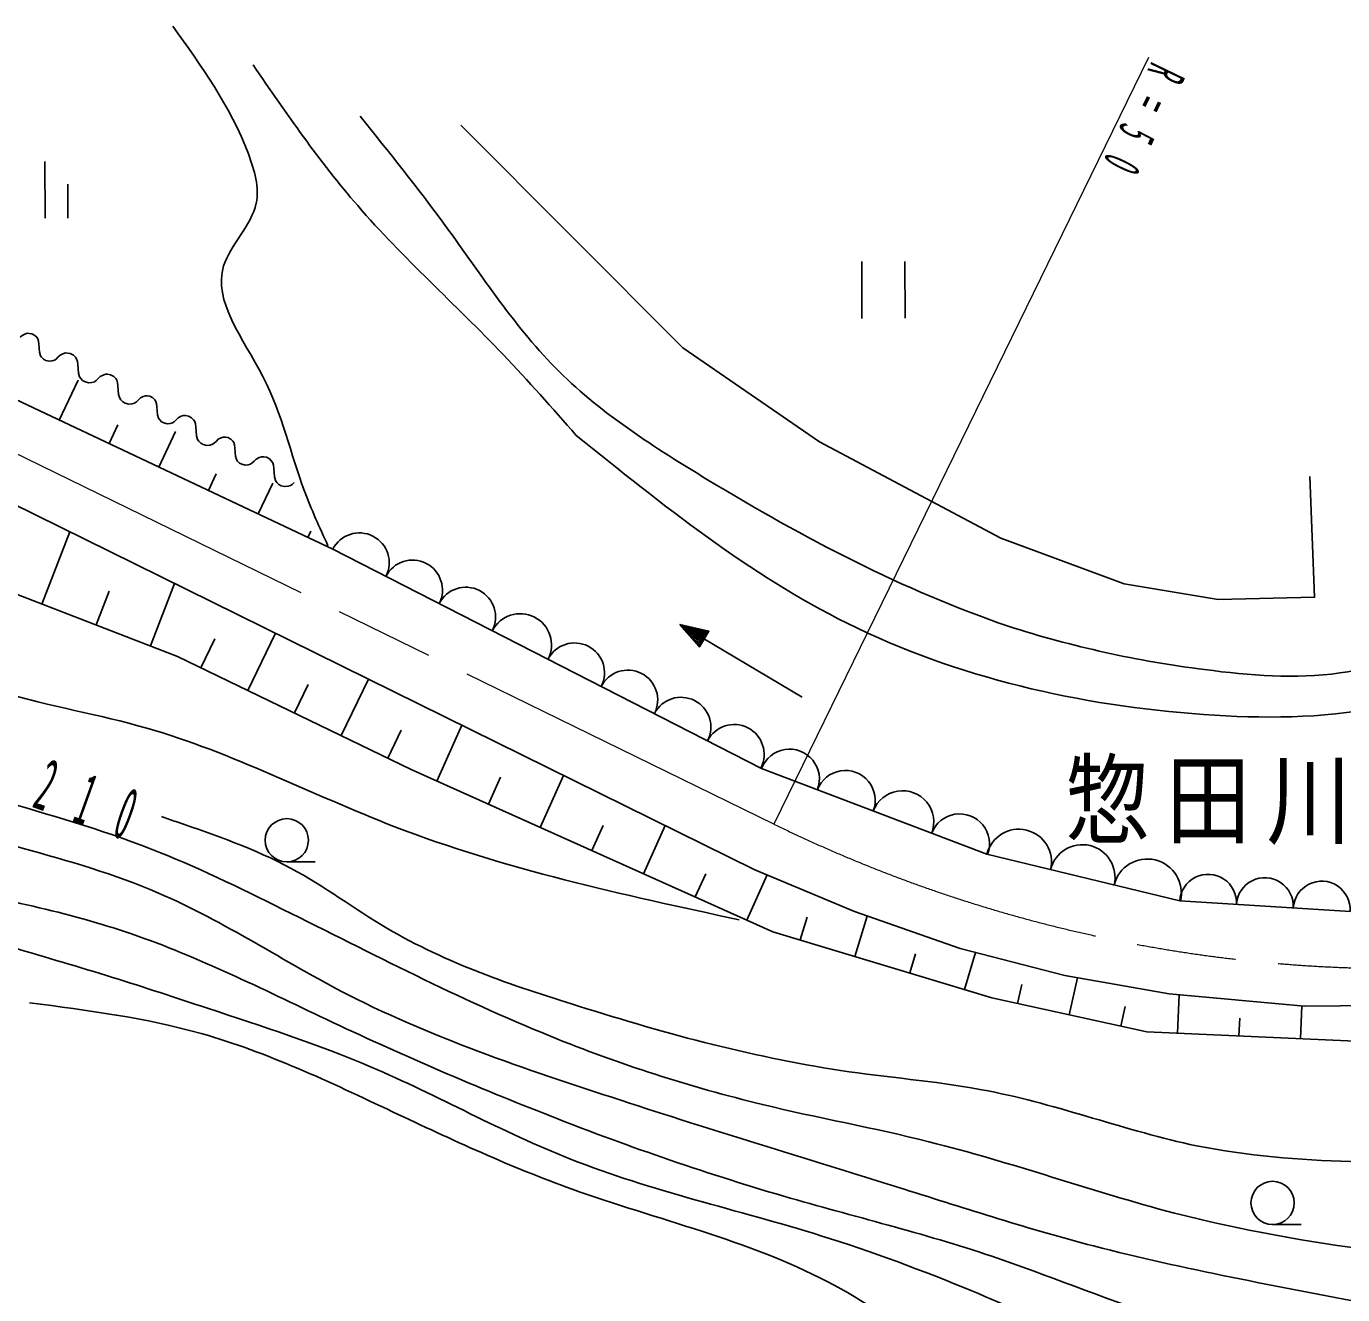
# Model space of a CAD drawing. Units: millimetres, scale not verified. Extents: x 40000 to 680000, y 20000 to 380000.
# Drawn here: x 322018 to 368295, y 236563 to 281162 of the extents above; entities that cross this region are included whole.
import ezdxf

# ---------------------------------------------------------------- set-up
doc = ezdxf.new("R2010")
doc.units = ezdxf.units.MM
doc.header["$LTSCALE"] = 1000
doc.linetypes.add('CHAIN', pattern=[18.5, 12, -1.5, 3.5, -1.5])
for name, color, linetype, lineweight in [('M-BGD', 7, 'Continuous', 25), ('M-BMK', 2, 'CHAIN', 13), ('M-STR-HTXT', 7, 'Continuous', 13)]:
    doc.layers.add(name, color=color, linetype=linetype, lineweight=lineweight)
doc.layers.add('M-BMK-HTXT', color=7, linetype='Continuous')
doc.styles.add('ＭＳ ゴシック', font='')
doc.styles.get('ＭＳ ゴシック').set_extended_font_data('MS Gothic')

msp = doc.modelspace()

# ---------------------------------------------------------------- linework, layer by layer
at = {"layer": 'M-BGD'}
for p, q in [((322670, 276413), (322676, 274413)), ((323472, 275615), (323476, 274415)), ((351386, 272894), (351390, 270894)), ((352910, 270896), (352906, 272896)), ((323176, 267316), (323841, 268725)), ((324925, 266491), (325238, 267155)), ((326673, 265666), (327262, 266914)), ((328421, 264840), (328697, 265424)), ((330170, 264015), (330683, 265102)), ((322562, 260849), (323544, 263391)), ((331918, 263190), (332020, 263406)), ((332792, 262777), (347868, 255070)), ((326382, 259373), (327233, 261573)), ((324472, 260111), (324930, 261297)), ((349295, 257577), (344993, 260124)), ((328158, 258606), (328648, 259620)), ((329800, 257812), (330774, 259826)), ((331441, 257018), (331925, 258018)), ((333082, 256224), (334044, 258211)), ((334724, 255430), (335201, 256417)), ((336453, 254625), (337333, 256587)), ((347868, 255070), (355789, 252052)), ((338269, 253810), (338694, 254758)), ((340086, 252995), (340906, 254823)), ((341903, 252180), (342298, 253060)), ((343719, 251364), (344480, 253059)), ((331174, 251781), (332174, 251781)), ((355789, 252052), (362565, 250406)), ((345536, 250549), (345901, 251363)), ((347353, 249734), (348065, 251321)), ((362565, 250406), (368574, 250042)), ((349223, 249036), (349464, 249834)), ((351148, 248455), (351577, 249878)), ((353073, 247875), (353275, 248545)), ((354998, 247294), (355391, 248598)), ((358684, 246407), (358970, 247710)), ((356868, 246805), (357015, 247473)), ((360501, 246009), (360652, 246698)), ((362488, 245760), (362550, 247110)), ((366807, 245563), (366860, 246720)), ((364648, 245661), (364676, 246288)), ((365832, 239029), (366832, 239029))]:
    msp.add_line(p, q, dxfattribs=at)
for points in [[(282466, 278961), (288649, 276845), (295870, 274772), (305468, 271490), (314462, 267861), (325835, 262264), (347628, 251505), (351130, 250034), (354849, 248739), (358524, 247789), (362199, 247142), (366955, 246711), (372013, 246756), (378973, 247104), (388139, 248232), (405907, 250313), (426182, 252742), (431499, 253695), (435693, 254993), (440750, 257114), (446974, 260445)], [(404643, 248881), (387378, 246683), (383093, 245585), (370046, 245414), (361409, 245810), (355960, 247004), (348261, 249326), (335544, 255033), (327338, 259003), (319696, 261957), (313292, 265609), (304985, 269792), (297352, 272712), (287152, 276296), (282600, 278487)], [(367146, 265337), (367305, 261085), (363919, 261005), (360611, 261555), (356279, 263168), (349902, 266552), (345097, 269858), (337297, 277691)], [(332792, 262777), (315309, 271030), (314020, 272869)], [(321805, 270226), (321873, 270292), (321968, 270343), (322050, 270368), (322117, 270366), (322210, 270351), (322316, 270295), (322382, 270226), (322421, 270172), (322446, 270090), (322457, 269983), (322477, 269701), (322514, 269579), (322553, 269524), (322619, 269456), (322699, 269414), (322819, 269384), (322926, 269395), (323007, 269420), (323062, 269459), (323131, 269524)], [(323131, 269524), (323204, 269594), (323305, 269649), (323392, 269676), (323463, 269674), (323563, 269658), (323676, 269598), (323746, 269524), (323788, 269466), (323814, 269380), (323826, 269265), (323848, 268964), (323888, 268834), (323929, 268776), (323999, 268703), (324084, 268658), (324212, 268626), (324327, 268638), (324413, 268664), (324471, 268706), (324545, 268776)], [(324545, 268776), (324618, 268846), (324719, 268901), (324806, 268927), (324877, 268926), (324977, 268909), (325090, 268849), (325160, 268776), (325202, 268718), (325228, 268631), (325240, 268517), (325262, 268215), (325302, 268086), (325343, 268027), (325413, 267954), (325498, 267909), (325626, 267878), (325741, 267889), (325827, 267916), (325886, 267958), (325959, 268028)], [(325959, 268028), (326027, 268093), (326123, 268145), (326204, 268169), (326271, 268168), (326364, 268152), (326470, 268096), (326536, 268028), (326575, 267973), (326600, 267892), (326611, 267784), (326631, 267502), (326669, 267380), (326708, 267326), (326773, 267257), (326853, 267215), (326973, 267185), (327080, 267196), (327161, 267221), (327216, 267260), (327285, 267326)], [(327285, 267326), (327358, 267396), (327459, 267451), (327546, 267477), (327617, 267476), (327717, 267459), (327830, 267399), (327900, 267326), (327942, 267268), (327968, 267181), (327980, 267066), (328002, 266765), (328042, 266636), (328083, 266577), (328153, 266504), (328238, 266459), (328366, 266428), (328481, 266439), (328567, 266466), (328626, 266508), (328699, 266577)], [(328699, 266577), (328767, 266643), (328863, 266694), (328944, 266719), (329011, 266718), (329104, 266702), (329210, 266646), (329276, 266578), (329315, 266523), (329340, 266442), (329351, 266334), (329371, 266052), (329409, 265930), (329447, 265876), (329513, 265807), (329593, 265765), (329713, 265735), (329820, 265746), (329901, 265771), (329956, 265810), (330025, 265876)], [(330025, 265876), (330098, 265946), (330199, 266001), (330286, 266027), (330357, 266026), (330457, 266009), (330570, 265949), (330640, 265876), (330682, 265818), (330708, 265731), (330720, 265616), (330742, 265315), (330782, 265186), (330823, 265127), (330893, 265054), (330978, 265009), (331106, 264978), (331221, 264989), (331307, 265016), (331366, 265057), (331439, 265127)]]:
    msp.add_lwpolyline(points, dxfattribs=at)
for points in [[(344993, 260124), (345690, 259340), (346016, 259890)], [(345096, 260063), (345686, 259412), (345951, 259859)], [(345199, 260002), (345683, 259484), (345886, 259828)], [(345303, 259941), (345679, 259556), (345821, 259797)], [(345406, 259880), (345675, 259628), (345756, 259765)], [(345544, 259798), (345671, 259700), (345691, 259734)]]:
    msp.add_lwpolyline(points, close=True, dxfattribs=at)
for centre in [(331174, 252541), (365832, 239789)]:
    msp.add_circle(centre, 760, dxfattribs=at)
for centre, radius, start, end in [((333727, 262299), 1050, 332.9229, 152.9229), ((335597, 261344), 1050, 332.9229, 152.9229), ((337467, 260388), 1050, 332.9229, 152.9229), ((339381, 259409), 1100, 332.9229, 152.9229), ((341295, 258430), 1050, 332.9229, 152.9229), ((343165, 257474), 1050, 332.9229, 152.9229), ((345035, 256519), 1050, 332.9229, 152.9229), ((346905, 255563), 1050, 332.9229, 152.9229), ((348849, 254696), 1050, 339.1386, 159.1386), ((350812, 253948), 1050, 339.1386, 159.1386), ((352821, 253183), 1100, 339.1386, 159.1386), ((354830, 252417), 1050, 339.1386, 159.1386), ((356907, 251780), 1150, 346.3493, 166.3493), ((359142, 251237), 1150, 346.3493, 166.3493), ((361425, 250683), 1200, 346.3493, 166.3493), ((363563, 250345), 1000, 356.5329, 176.5329), ((365560, 250225), 1000, 356.5329, 176.5329), ((367556, 250104), 1000, 356.5329, 176.5329)]:
    msp.add_arc(centre, radius, start, end, dxfattribs=at)
for points, knots in [([(327167, 281162), (328174, 279769), (329180, 278375), (329824, 276677), (330041, 276103), (330217, 275495), (330099, 274938), (329933, 274154), (329186, 273471), (328955, 272740), (328572, 271517), (329652, 270168), (330330, 268849), (331034, 267479), (331305, 266140), (331796, 264821), (332036, 264177), (332329, 263538), (332621, 262899)], [0, 0, 0, 0, 1, 1, 1, 2, 2, 2, 3, 3, 3, 4, 4, 4, 5, 5, 5, 6, 6, 6, 6]), ([(341349, 266779), (340507, 267739), (339665, 268699), (338782, 269623), (337095, 271386), (335259, 273016), (333667, 274856), (332325, 276406), (331157, 278105), (329988, 279805)], [0, 0, 0, 0, 1, 1, 1, 2, 2, 2, 3, 3, 3, 3]), ([(374616, 259641), (373999, 259600), (373382, 259559), (372773, 259465), (371226, 259226), (369731, 258647), (368190, 258424), (366633, 258198), (365029, 258335), (363443, 258544), (361090, 258836), (358783, 259348), (356537, 260070), (352822, 261334), (349352, 263173), (345969, 265220), (344107, 266349), (342266, 267517), (340753, 269020), (339225, 270537), (338032, 272396), (336745, 274159), (335782, 275478), (334765, 276743), (333749, 278008)], [0, 0, 0, 0, 1, 1, 1, 2, 2, 2, 3, 3, 3, 4, 4, 4, 5, 5, 5, 6, 6, 6, 7, 7, 7, 8, 8, 8, 8]), ([(278133, 263755), (278616, 264218), (279099, 264680), (279524, 265189), (280410, 266249), (281044, 267511), (281966, 268561), (282852, 269568), (284003, 270379), (285253, 270837), (287403, 271648), (289886, 271349), (292206, 270798), (294984, 270127), (297492, 269135), (299960, 267977), (302614, 266689), (305187, 265356), (307756, 263977), (310864, 262275), (313986, 260613), (317239, 259218), (318519, 258658), (319821, 258140), (321159, 257745), (322838, 257253), (324579, 256964), (326258, 256482), (329245, 255625), (332037, 254154), (334943, 253030), (338852, 251518), (342966, 250633), (347080, 249747)], [0, 0, 0, 0, 1, 1, 1, 2, 2, 2, 3, 3, 3, 4, 4, 4, 5, 5, 5, 6, 6, 6, 7, 7, 7, 8, 8, 8, 9, 9, 9, 10, 10, 10, 11, 11, 11, 11]), ([(283326, 262889), (284654, 264060), (285982, 265232), (287536, 265844), (289407, 266581), (291606, 266507), (293715, 266229), (296387, 265876), (298914, 265194), (301262, 264099), (303786, 262893), (306080, 261333), (308428, 259836), (310750, 258303), (313116, 256853), (315648, 255792), (319093, 254308), (322877, 253616), (326384, 252241), (327972, 251625), (329507, 250877), (331033, 250110), (334152, 248579), (337224, 246949), (340441, 245654), (342857, 244667), (345357, 243870), (347895, 243250), (349839, 242781), (351809, 242429), (353747, 241940), (356658, 241220), (359488, 240191), (362388, 239428), (367021, 238247), (371815, 237750), (376616, 237448), (382336, 237054), (388079, 236969), (393749, 237563), (399024, 238140), (404226, 239252), (409443, 240249), (414526, 241294), (419596, 242288), (424770, 242879), (426855, 243096), (428962, 243220), (430949, 243811), (432878, 244419), (434678, 245516), (436636, 246000), (439496, 246648), (442730, 245898), (445440, 246769), (448226, 247690), (450474, 250246), (453275, 251420), (454247, 251837), (455279, 252112), (456337, 252242), (457421, 252375), (458542, 252326), (459563, 252626), (460571, 252921), (461483, 253557), (462461, 253994), (463603, 254503), (464837, 254741), (466070, 254979)], [0, 0, 0, 0, 1, 1, 1, 2, 2, 2, 3, 3, 3, 4, 4, 4, 5, 5, 5, 6, 6, 6, 7, 7, 7, 8, 8, 8, 9, 9, 9, 10, 10, 10, 11, 11, 11, 12, 12, 12, 13, 13, 13, 14, 14, 14, 15, 15, 15, 16, 16, 16, 17, 17, 17, 18, 18, 18, 19, 19, 19, 20, 20, 20, 21, 21, 21, 22, 22, 22, 23, 23, 23, 23]), ([(374813, 258854), (373081, 258204), (371350, 257554), (369559, 257208), (367556, 256821), (365479, 256815), (363406, 256963), (359053, 257273), (354718, 258263), (350879, 260170), (347436, 261881), (344393, 264330), (341349, 266779)], [0, 0, 0, 0, 1, 1, 1, 2, 2, 2, 3, 3, 3, 4, 4, 4, 4]), ([(288876, 262202), (290236, 262370), (291596, 262539), (292959, 262555), (296158, 262594), (299368, 261794), (302393, 260658), (305620, 259446), (308637, 257852), (311687, 256296), (313440, 255368), (315199, 254466), (317039, 253764), (320178, 252556), (323586, 252011), (326664, 250686), (328970, 249691), (331093, 248264), (333337, 247102), (336489, 245506), (339861, 244386), (343229, 243298), (346436, 242248), (349659, 241277), (352876, 240271), (355091, 239580), (357295, 238854), (359538, 238279), (362739, 237445), (365999, 236866), (369258, 236225), (371176, 235848), (373093, 235450), (374929, 234809), (375995, 234438), (377033, 233985), (378071, 233532)], [0, 0, 0, 0, 1, 1, 1, 2, 2, 2, 3, 3, 3, 4, 4, 4, 5, 5, 5, 6, 6, 6, 7, 7, 7, 8, 8, 8, 9, 9, 9, 10, 10, 10, 11, 11, 11, 12, 12, 12, 12]), ([(326769, 253377), (326939, 253316), (327110, 253256), (327280, 253196), (328662, 252719), (330050, 252244), (331326, 251554), (332489, 250930), (333559, 250126), (334698, 249450), (336784, 248219), (339104, 247426), (341435, 246713), (344558, 245713), (347721, 244876), (350949, 244399), (352582, 244176), (354227, 244043), (355838, 243726), (358311, 243245), (360699, 242312), (363158, 241800), (366711, 241081), (370409, 241224), (374072, 241214), (377760, 241186), (381421, 241070), (385093, 241007), (388846, 240974), (392604, 240947), (396344, 241180), (400589, 241490), (404790, 242205), (409060, 242659), (414403, 243208), (419867, 243304), (424884, 244983), (427338, 245840), (429676, 247085), (432131, 248020), (435445, 249216), (439010, 249755), (442130, 251339), (444910, 252695), (447326, 254724), (450276, 256116), (451785, 256889), (453431, 257567), (454967, 257187), (456252, 256868), (457462, 255786), (458727, 255707), (459735, 255632), (460776, 256171), (461772, 256696), (463018, 257338), (464189, 258040), (465475, 258261), (466739, 258478), (468112, 258231), (469426, 258345), (470408, 258430), (471357, 258717), (472306, 259004)], [0, 0, 0, 0, 1, 1, 1, 2, 2, 2, 3, 3, 3, 4, 4, 4, 5, 5, 5, 6, 6, 6, 7, 7, 7, 8, 8, 8, 9, 9, 9, 10, 10, 10, 11, 11, 11, 12, 12, 12, 13, 13, 13, 14, 14, 14, 15, 15, 15, 16, 16, 16, 17, 17, 17, 18, 18, 18, 19, 19, 19, 20, 20, 20, 21, 21, 21, 21]), ([(318714, 250968), (321084, 250495), (323454, 250023), (325720, 249247), (328067, 248443), (330303, 247313), (332559, 246247), (335077, 245058), (337619, 243948), (340205, 242942), (342969, 241837), (345789, 240866), (348647, 240026), (351084, 239319), (353554, 238721), (355958, 237916), (357913, 237257), (359819, 236448), (361786, 235833), (363645, 235253), (365557, 234846), (367430, 234306), (368674, 233948), (369901, 233530), (371127, 233112)], [0, 0, 0, 0, 1, 1, 1, 2, 2, 2, 3, 3, 3, 4, 4, 4, 5, 5, 5, 6, 6, 6, 7, 7, 7, 8, 8, 8, 8]), ([(321522, 248772), (322701, 248428), (323881, 248084), (325053, 247717), (326169, 247369), (327278, 247001), (328389, 246635), (330316, 245999), (332249, 245369), (334116, 244579), (336490, 243563), (338754, 242275), (341150, 241330), (343994, 240202), (347019, 239551), (349953, 238637), (351755, 238075), (353522, 237414), (355263, 236693), (357665, 235696), (360018, 234583), (362370, 233471)], [0, 0, 0, 0, 1, 1, 1, 2, 2, 2, 3, 3, 3, 4, 4, 4, 5, 5, 5, 6, 6, 6, 7, 7, 7, 7]), ([(322134, 246827), (324171, 246562), (326209, 246297), (328166, 245745), (330487, 245091), (332695, 244034), (334894, 242995), (336974, 242014), (339045, 241048), (341205, 240273), (344203, 239198), (347372, 238488), (350175, 237024), (351449, 236359), (352647, 235539), (353845, 234718)], [0, 0, 0, 0, 1, 1, 1, 2, 2, 2, 3, 3, 3, 4, 4, 4, 5, 5, 5, 5])]:
    msp.add_open_spline(points, degree=3, knots=knots, dxfattribs=at)
at = {"layer": 'M-BMK'}
msp.add_line((348296, 253111), (319845, 267023), dxfattribs=at)
msp.add_arc((370260, 298029), 50000, 243.9421, 276.7111, dxfattribs=at)
at = {"layer": 'M-STR-HTXT'}
msp.add_line((361474, 280062), (348296, 253111), dxfattribs=at)

# ---------------------------------------------------------------- texts
at = {"layer": 'M-BGD', "insert": (322176, 253695), "char_height": 1833, "attachment_point": 7, "rotation": 340.2, "style": 'ＭＳ ゴシック'}
msp.add_mtext('\\T2.98;\\W0.4;210', dxfattribs=at)
at = {"layer": 'M-BMK-HTXT', "insert": (358539, 252376), "char_height": 2566, "attachment_point": 7, "style": 'ＭＳ ゴシック'}
msp.add_mtext('\\T1.19;\\W0.85;惣田川', dxfattribs=at)
at = {"layer": 'M-STR-HTXT', "insert": (361570, 279967), "char_height": 1320, "attachment_point": 7, "rotation": 244.2, "style": 'ＭＳ ゴシック'}
msp.add_mtext('\\T2.92;\\W0.45;R=50', dxfattribs=at)

doc.saveas('drawing.dxf')
